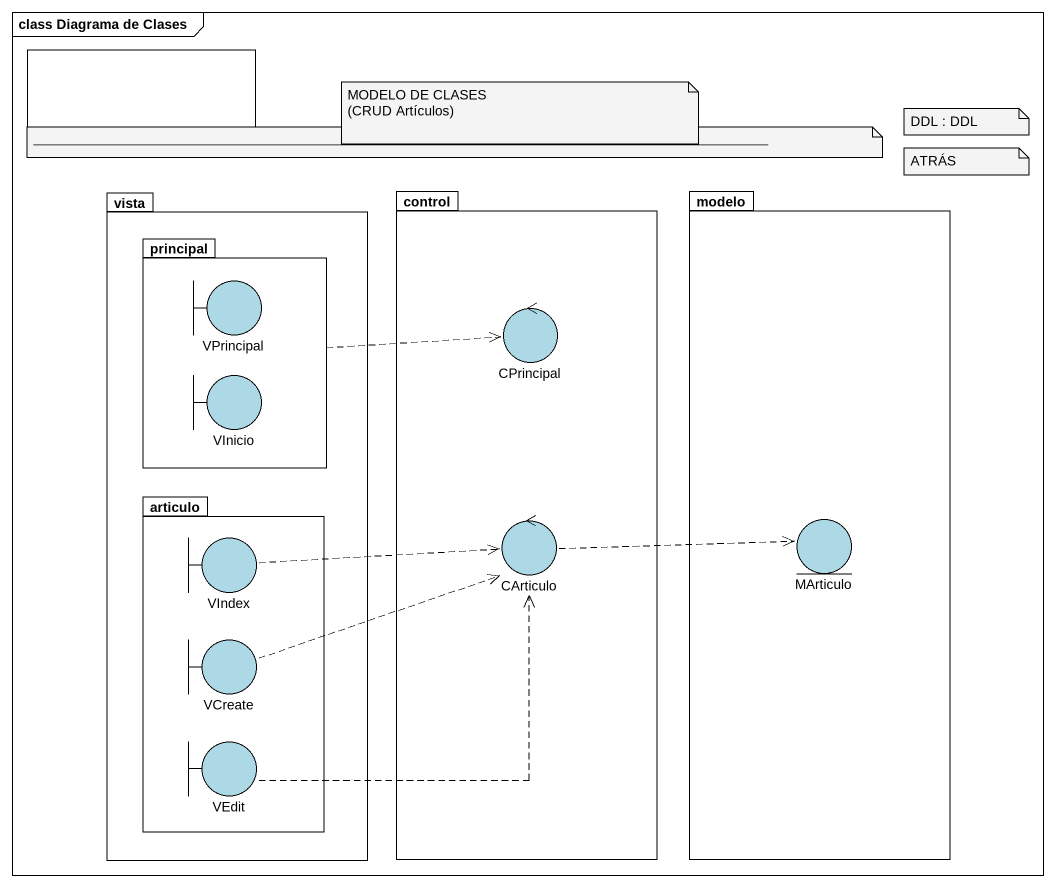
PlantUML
@startuml
mainframe class Diagrama de Clases
rectangle " " as rectangle1
package vista #FFFFFF {
  package principal #FFFFFF {
    boundary VPrincipal #ADD8E6
    boundary VInicio #ADD8E6
  }
  package articulo #FFFFFF {
    boundary VIndex #ADD8E6
    boundary VCreate #ADD8E6
    boundary VEdit #ADD8E6
  }
}
package "control" as control_ #FFFFFF {
  control CPrincipal #ADD8E6
  control CArticulo #ADD8E6
}
package modelo #FFFFFF {
  entity MArticulo #ADD8E6
}
principal .right.> CPrincipal
CArticulo .right.> MArticulo
VIndex .right.> CArticulo
VCreate .right.> CArticulo
VEdit .right.> CArticulo
note as N1
  ~__~__~__~__~__~__~__~__~__~__~__~__~__~__~__~__~__~__~__~__~__~__~__~__~__~__~__~__~__~__~__~__~__~__~__~__~__~__~__~__~__~__~__~__~__~__~__~__~__~__~__~__~__~__~__~___
end note
note as N2
  MODELO DE CLASES
  (CRUD Artículos)
end note
note as N3
  DDL : DDL
end note
note as N4
  ATRÁS
end note
@enduml
